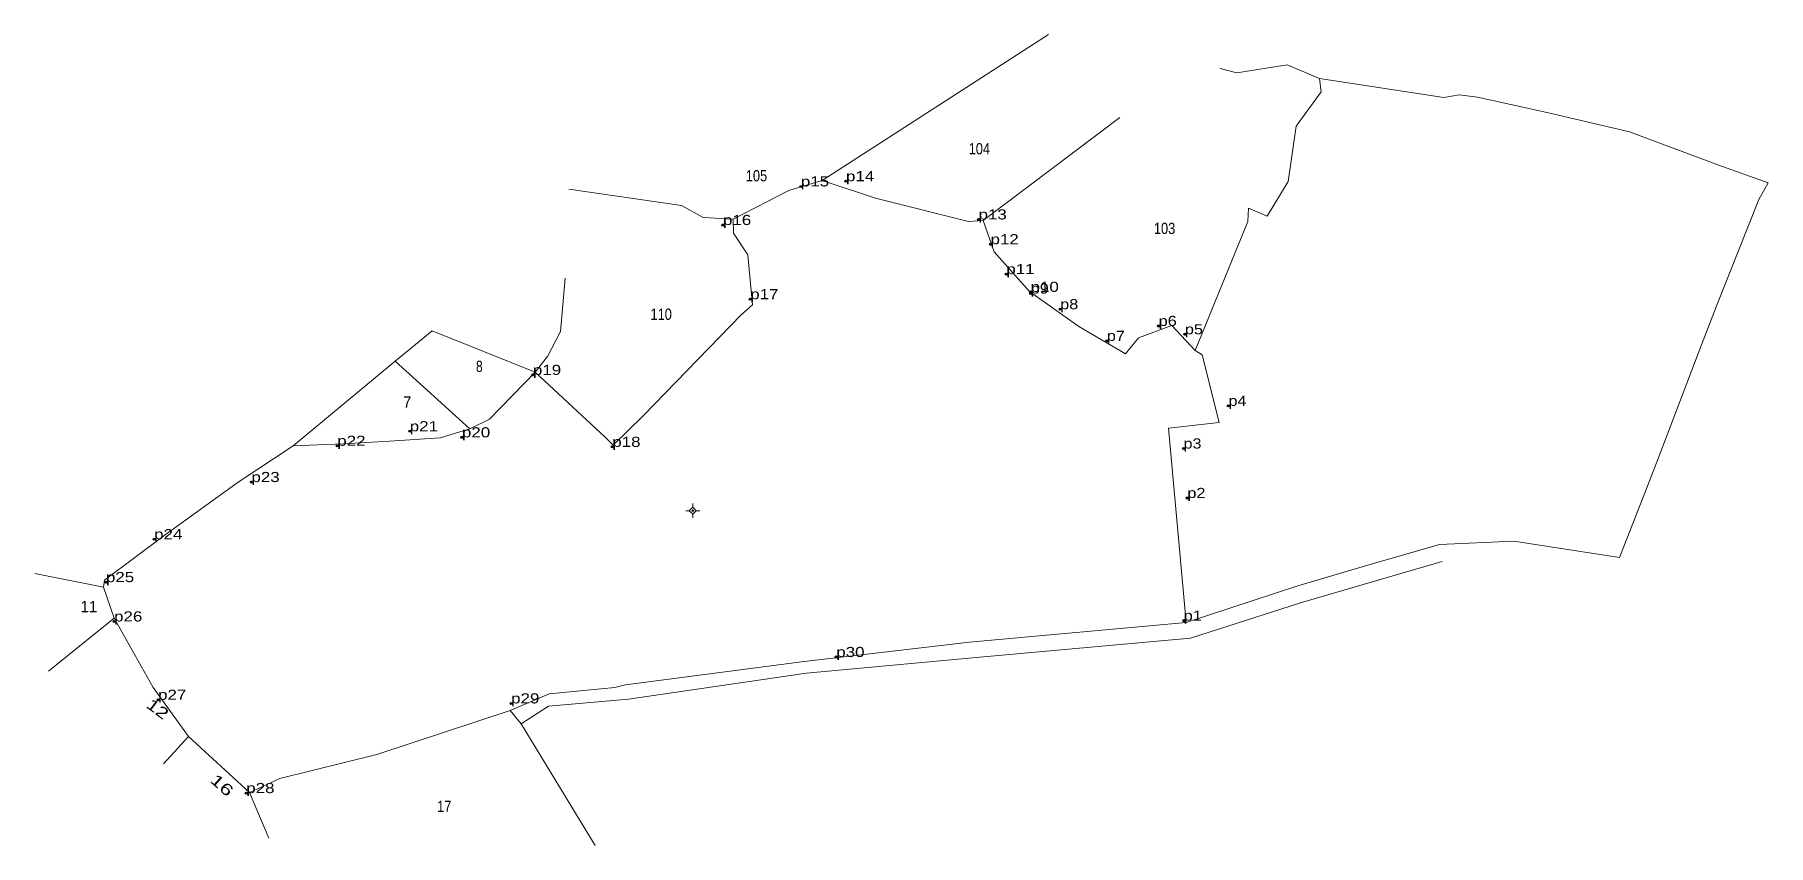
# Model space of a CAD drawing. Header units: metres. Extents: x 550263 to 550571, y 1837412 to 1837556.
import ezdxf
from ezdxf.enums import TextEntityAlignment as Align

# ---------------------------------------------------------------- set-up
doc = ezdxf.new("R2010")
doc.units = ezdxf.units.M
doc.header["$LTSCALE"] = 0.72
doc.header["$PDMODE"] = 32
doc.header["$PDSIZE"] = 0.36
for name, color, linetype, lineweight in [('10', 7, 'Continuous', 13), ('11', 7, 'Continuous', 13), ('16', 7, 'Continuous', 13)]:
    doc.layers.add(name, color=color, linetype=linetype, lineweight=lineweight)
for name, color, linetype in [('12', 7, 'Continuous'), ('13', 7, 'Continuous'), ('7', 7, 'Continuous')]:
    doc.layers.add(name, color=color, linetype=linetype)

msp = doc.modelspace()

# ---------------------------------------------------------------- hatches: boundary and pattern name
at = {"layer": '11'}
msp.add_hatch(color=256, dxfattribs=at).paths.add_polyline_path([(550379.6705, 1837471.3209, 1), (550379.3705, 1837471.3209, 1)])

# ---------------------------------------------------------------- linework, layer by layer
at = {"layer": '10'}
msp.add_lwpolyline([(550473, 1837487), (550464, 1837486), (550467.15, 1837451.46), (550428.66, 1837447.96), (550399.3, 1837444.54), (550367.59, 1837440.36), (550365.66, 1837439.88), (550354.03, 1837438.8), (550347.12, 1837435.83), (550323.44, 1837427.98), (550306.21, 1837423.77), (550300.8, 1837421.25), (550289.97, 1837431.21), (550283.72, 1837439.89), (550276.79, 1837452.22), (550274.86, 1837457.73), (550275.03, 1837458.97), (550285.81, 1837467.05), (550298.79, 1837476.36), (550308.54, 1837482.85), (550317.51, 1837483.17), (550325.67, 1837483.66), (550334.64, 1837484.28), (550339.95, 1837485.86), (550343.44, 1837487.55), (550351.55, 1837495.91), (550363.98, 1837484.4), (550365.38, 1837482.96), (550370.75, 1837488.24), (550388.13, 1837506.13), (550390.11, 1837507.88), (550389.3, 1837516.77), (550386.73, 1837520.6), (550386.72, 1837523.09), (550396.56, 1837528.18), (550402.52, 1837530), (550411.94, 1837526.84), (550428.49, 1837522.7), (550431.1, 1837522.84), (550433.05, 1837517.3), (550439.3, 1837510.23), (550448.07, 1837504.04), (550456.39, 1837499.2), (550458.69, 1837502.03), (550464.58, 1837504.2), (550468.71, 1837499.8), (550470, 1837499)], close=True, dxfattribs=at)
at = {"layer": '11'}
for p, q in [((550378.9, 1837471.32), (550378.27, 1837471.32)), ((550379.52, 1837472.57), (550379.52, 1837471.95)), ((550379.52, 1837470.7), (550379.52, 1837470.07)), ((550380.77, 1837471.32), (550380.15, 1837471.32))]:
    msp.add_line(p, q, dxfattribs=at)
msp.add_lwpolyline([(550379.52, 1837471.95), (550378.9, 1837471.32), (550379.52, 1837470.7), (550380.15, 1837471.32)], close=True, dxfattribs=at)
msp.add_circle((550379.5205, 1837471.3209), 0.15, dxfattribs=at)
at = {"layer": '16'}
for p, q in [((550402.52, 1837530), (550442.69, 1837555.88)), ((550431.1, 1837522.84), (550455.33, 1837541.18)), ((550326.7, 1837497.85), (550329.3, 1837500)), ((550308.54, 1837482.85), (550326.7, 1837497.85)), ((550326.7, 1837497.85), (550339.95, 1837485.86)), ((550274.86, 1837457.73), (550262.66, 1837460.15)), ((550265.14, 1837442.8), (550276.79, 1837452.22)), ((550347.12, 1837435.83), (550349.06, 1837433.45)), ((550285.52, 1837426.34), (550289.97, 1837431.21)), ((550349.06, 1837433.45), (550362.2, 1837411.87)), ((550300.8, 1837421.25), (550304.23, 1837413.13))]:
    msp.add_line(p, q, dxfattribs=at)
for points in [[(550473.17, 1837549.86), (550476.11, 1837549.07), (550485.05, 1837550.54), (550490.8, 1837548.07)], [(550467.15, 1837451.46), (550486.96, 1837457.98), (550500, 1837461.79), (550512.12, 1837465.34), (550525.33, 1837465.92), (550544.11, 1837463), (550548.91, 1837475.39), (550551.04, 1837480.88), (550551.23, 1837481.38), (550558.33, 1837500), (550561.22, 1837507.56), (550568.8, 1837526.57), (550570.51, 1837529.56), (550561.55, 1837532.78), (550545.83, 1837538.64), (550532.27, 1837541.82), (550532.01, 1837541.88), (550530.14, 1837542.28), (550527.76, 1837542.81), (550518.86, 1837544.78), (550515.62, 1837545.18), (550512.88, 1837544.74), (550490.8, 1837548.07)], [(550490.8, 1837548.07), (550491.13, 1837545.73), (550486.68, 1837539.65), (550485.22, 1837529.77), (550481.5, 1837523.63), (550478.2, 1837525.07), (550478.09, 1837522.7), (550468.71, 1837499.8)], [(550357.49, 1837528.41), (550377.49, 1837525.53), (550381.36, 1837523.42), (550386.72, 1837523.09)], [(550351.55, 1837495.91), (550353.72, 1837498.73), (550356.01, 1837503.16), (550356.86, 1837512.61)], [(550329.3, 1837500), (550333.27, 1837503.28), (550351.55, 1837495.91)], [(550349.06, 1837433.45), (550353.89, 1837436.58), (550368.08, 1837437.81), (550399.72, 1837442.44), (550429.19, 1837445.16), (550467.88, 1837448.68), (550487.46, 1837454.96), (550500, 1837458.63), (550512.61, 1837462.32)]]:
    msp.add_lwpolyline(points, dxfattribs=at)
at = {"layer": '7'}
for p in [(550398.71, 1837528.92), (550406.73, 1837529.84), (550430.26, 1837523.05), (550384.88, 1837522.06), (550432.39, 1837518.64), (550435.2, 1837513.34), (550389.72, 1837508.88), (550439.5, 1837510.19), (550439.53, 1837509.88), (550444.76, 1837507.1), (550453.04, 1837501.48), (550462.25, 1837504.13), (550466.89, 1837502.65), (550351.13, 1837495.43), (550474.63, 1837489.94), (550316.39, 1837482.84), (550329.26, 1837485.43), (550338.53, 1837484.35), (550365.23, 1837482.65), (550466.65, 1837482.36), (550301.15, 1837476.41), (550467.34, 1837473.57), (550283.87, 1837466.24), (550275.31, 1837458.63), (550276.77, 1837451.63), (550466.7, 1837451.78), (550405.01, 1837445.33), (550284.57, 1837437.73), (550347.26, 1837437.07), (550300.23, 1837421.15)]:
    msp.add_point(p, dxfattribs=at)

# ---------------------------------------------------------------- texts
at = {"layer": '12'}
for s, width, p in [('p15', 1.25, (550398.71, 1837528.92)), ('p14', 1.25, (550406.73, 1837529.84)), ('p16', 1.25, (550384.88, 1837522.06)), ('p13', 1.25, (550430.26, 1837523.05)), ('p12', 1.25, (550432.39, 1837518.64)), ('p11', 1.25, (550435.2, 1837513.34)), ('p17', 1.25, (550389.72, 1837508.88)), ('p10', 1.25, (550439.5, 1837510.19)), ('p9', 1.2, (550439.53, 1837509.88)), ('p8', 1.2, (550444.76, 1837507.1)), ('p6', 1.2, (550462.25, 1837504.13)), ('p5', 1.2, (550466.9, 1837502.65)), ('p7', 1.2, (550453.04, 1837501.48)), ('p19', 1.25, (550351.13, 1837495.43)), ('p4', 1.2, (550474.64, 1837489.94)), ('p21', 1.25, (550329.26, 1837485.42)), ('p20', 1.25, (550338.53, 1837484.34)), ('p22', 1.25, (550316.39, 1837482.84)), ('p18', 1.25, (550365.22, 1837482.65)), ('p3', 1.2, (550466.65, 1837482.36)), ('p23', 1.25, (550301.15, 1837476.4)), ('p2', 1.2, (550467.34, 1837473.57)), ('p24', 1.25, (550283.87, 1837466.24)), ('p25', 1.25, (550275.31, 1837458.63)), ('p26', 1.25, (550276.76, 1837451.64)), ('p1', 1.2, (550466.7, 1837451.78)), ('p30', 1.25, (550405, 1837445.32)), ('p27', 1.25, (550284.57, 1837437.73)), ('p29', 1.25, (550347.26, 1837437.08)), ('p28', 1.25, (550300.23, 1837421.15))]:
    msp.add_text(s, height=1.8, dxfattribs=dict(at, width=width)).set_placement(p)
at = {"layer": '13'}
for s, width, p in [('104', 0.85, (550430.41, 1837534.62)), ('105', 0.85, (550390.835, 1837529.82)), ('103', 0.85, (550463.3, 1837520.47)), ('110', 0.85, (550373.91, 1837505.22)), ('8', 0.8, (550341.625, 1837495.96)), ('17', 0.85, (550335.39, 1837417.8))]:
    msp.add_text(s, height=2, dxfattribs=dict(at, width=width)).set_placement(p, align=Align.CENTER)
for s, p in [('7', (550328.8202, 1837489.64)), ('11', (550272.3004, 1837453.29))]:
    msp.add_text(s, height=2, dxfattribs=at).set_placement(p, align=Align.CENTER)
for s, rotation, width, p in [('12', 322.996, 1.35, (550283.8981, 1837435.3005)), ('16', 318.098, 1.45, (550295.2572, 1837421.8189))]:
    msp.add_text(s, height=2, rotation=rotation, dxfattribs=dict(at, width=width)).set_placement(p, align=Align.CENTER)

doc.saveas('drawing.dxf')
